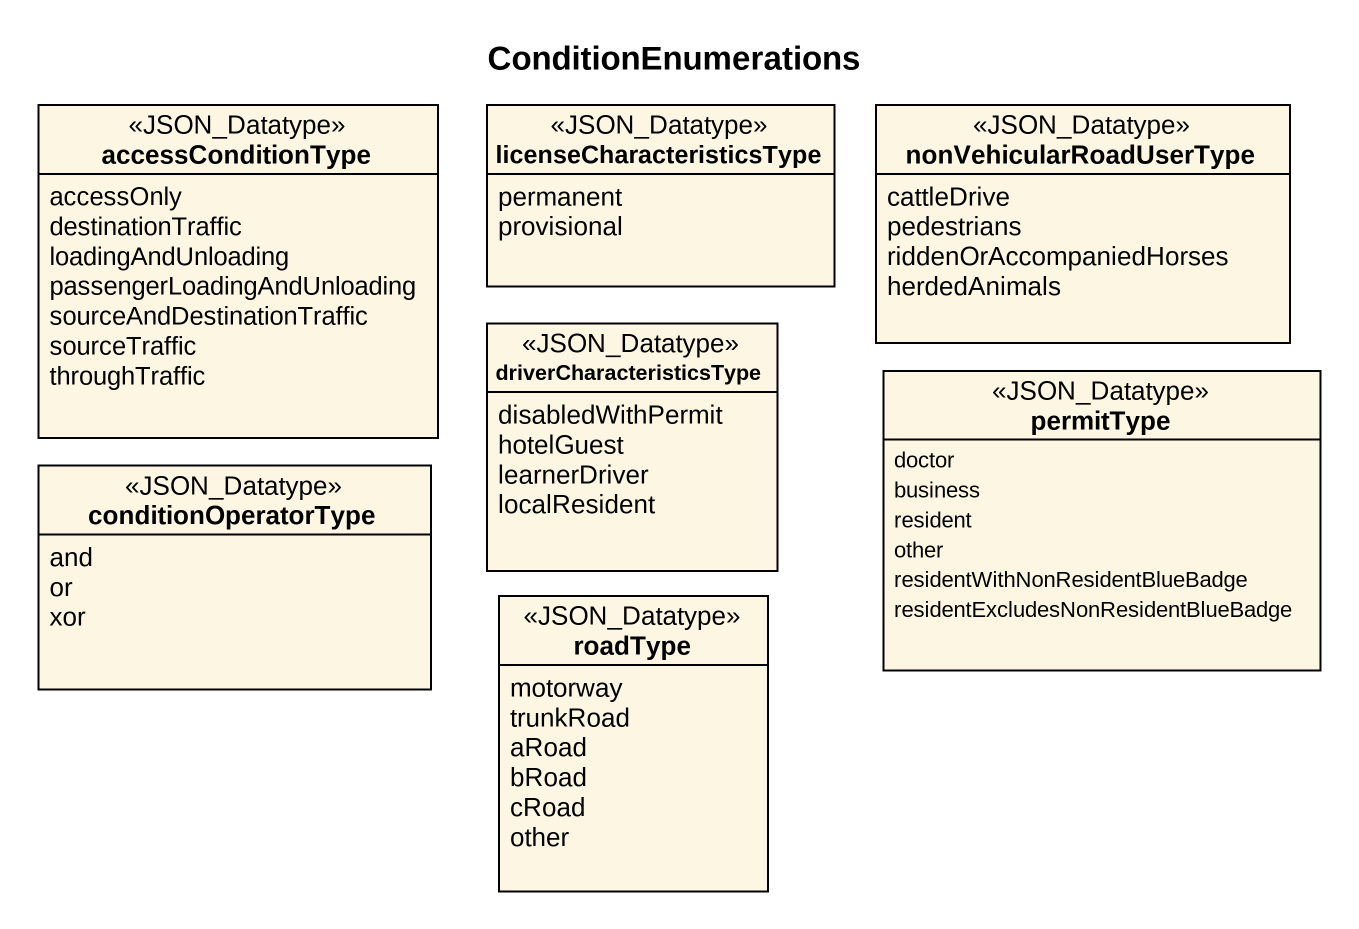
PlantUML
@startuml
title ConditionEnumerations
hide circle
hide empty members
enum accessConditionType <<JSON_Datatype>> {
  accessOnly
  destinationTraffic
  loadingAndUnloading
  passengerLoadingAndUnloading
  sourceAndDestinationTraffic
  sourceTraffic
  throughTraffic
}
enum licenseCharacteristicsType <<JSON_Datatype>> {
  permanent
  provisional
}
enum nonVehicularRoadUserType <<JSON_Datatype>> {
  cattleDrive
  pedestrians
  riddenOrAccompaniedHorses
  herdedAnimals
}
enum driverCharacteristicsType <<JSON_Datatype>> {
  disabledWithPermit
  hotelGuest
  learnerDriver
  localResident
}
enum permitType <<JSON_Datatype>> {
  doctor
  business
  resident
  other
  residentWithNonResidentBlueBadge
  residentExcludesNonResidentBlueBadge
}
enum conditionOperatorType <<JSON_Datatype>> {
  and
  or
  xor
}
enum roadType <<JSON_Datatype>> {
  motorway
  trunkRoad
  aRoad
  bRoad
  cRoad
  other
}
@enduml
